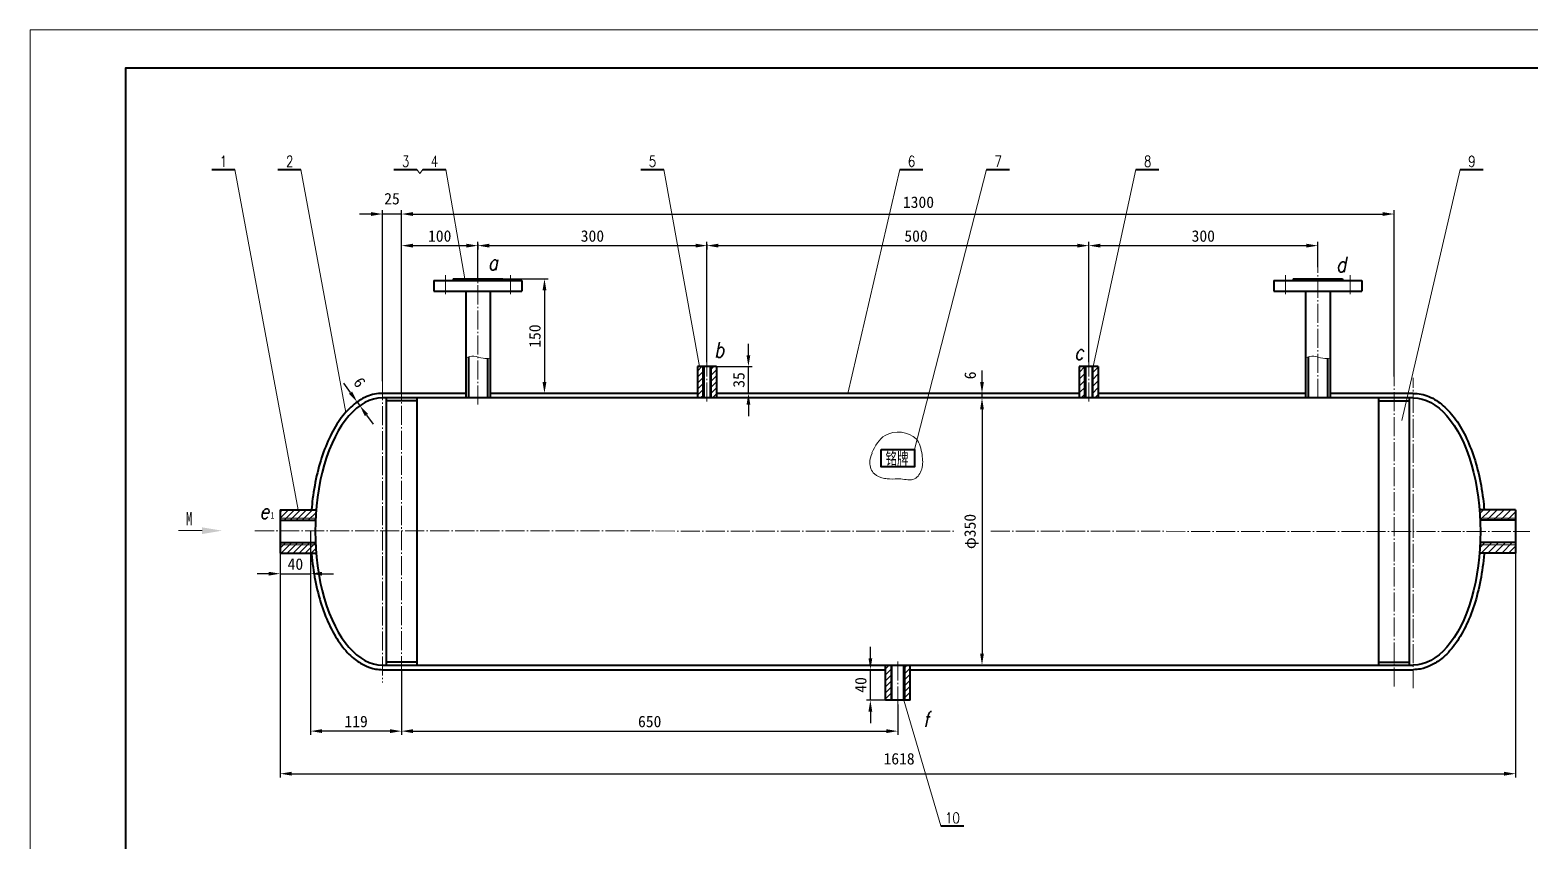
# Model space of a CAD drawing. Extents: x 588 to 8452, y -1551 to 3068.
# Drawn here: x 5482 to 7448, y 2004 to 3068 of the extents above; entities that cross this region are included whole.
import ezdxf
from ezdxf.enums import TextEntityAlignment as Align

# ---------------------------------------------------------------- set-up
doc = ezdxf.new("R2010")
doc.units = 0
doc.header["$LTSCALE"] = 10
doc.header["$PDMODE"] = 1
doc.linetypes.add('ZXX-L', pattern=[3.28, 2.5, -0.3, 0.18, -0.3])
doc.layers.get('Defpoints').update_dxf_attribs({"linetype": 'CONTINUOUS'})
for name, color, linetype, lineweight in [('A 粗实线', 1, 'CONTINUOUS', 40), ('B 细实线', 7, 'CONTINUOUS', 18), ('C 文 字', 2, 'CONTINUOUS', 20), ('E 长中心线', 3, 'ZXX-L', 18), ('J 标注尺寸', 2, 'CONTINUOUS', 18)]:
    doc.layers.add(name, color=color, linetype=linetype, lineweight=lineweight)
doc.styles.add('ITALICT', font='ITALICT.shx', dxfattribs={"width": 0.7})
doc.styles.add('ROMANC', font='romanc', dxfattribs={"width": 0.7, "height": 6})
doc.styles.get("Standard").update_dxf_attribs({"font": 'SIMFANG.TTF'})
doc.styles.add('标题中文', font='SIMFANG.TTF', dxfattribs={"width": 0.7})
doc.dimstyles.new('通用标注4.0', dxfattribs={"dimscale": 5, "dimtxt": 3, "dimasz": 3, "dimexe": 1, "dimexo": 0, "dimgap": 1, "dimtad": 1, "dimdec": 0, "dimzin": 0, "dimdsep": 46, "dimtxsty": 'Standard', "dimcen": 0, "dimadec": 0, "dimazin": 0, "dimtfac": 0.375, "dimtdec": 0, "dimtmove": 2, "dimatfit": 3, "dimfxl": 0, "dimtzin": 0, "dimarcsym": 0})
pattern_1 = [(45, (0, -34.392), (-3.928862, 3.928862), [])]
pattern_2 = [(45, (0, -34.392), (-4.490128, 4.490128), [])]

# ---------------------------------------------------------------- blocks, each defined once
blk = doc.blocks.new('*D57')
at = {"layer": 'C 文 字', "color": 0, "lineweight": -2}
for p, q in [((5968.8, 2591.7), (5968.8, 2790.2)), ((5983.8, 2785.2), (6053.8, 2785.2)), ((6068.8, 2741.7), (6068.8, 2790.2))]:
    blk.add_line(p, q, dxfattribs=at)
at = {"layer": 'C 文 字', "color": 0}
for points in [[(5983.8, 2787.7), (5983.8, 2782.7), (5968.8, 2785.2)], [(6053.8, 2787.7), (6053.8, 2782.7), (6068.8, 2785.2)]]:
    blk.add_solid(points, dxfattribs=at)
at = {"layer": 'Defpoints', "color": 0}
for p in [(6068.8, 2785.2), (6068.8, 2741.7), (5968.8, 2591.7)]:
    blk.add_point(p, dxfattribs=at)
at = {"layer": 'C 文 字', "color": 0, "insert": (6018.8, 2797.7), "char_height": 15, "attachment_point": 5}
blk.add_mtext('100', dxfattribs=at)
blk = doc.blocks.new('*D58')
at = {"layer": 'C 文 字', "color": 0, "lineweight": -2}
for p, q in [((6068.8, 2787.6), (6068.8, 2780.2)), ((6083.8, 2785.2), (6353.8, 2785.2)), ((6368.8, 2632.4), (6368.8, 2790.2))]:
    blk.add_line(p, q, dxfattribs=at)
at = {"layer": 'C 文 字', "color": 0}
for points in [[(6083.8, 2787.7), (6083.8, 2782.7), (6068.8, 2785.2)], [(6353.8, 2787.7), (6353.8, 2782.7), (6368.8, 2785.2)]]:
    blk.add_solid(points, dxfattribs=at)
at = {"layer": 'Defpoints', "color": 0}
for p in [(6068.8, 2787.6), (6368.8, 2785.2), (6368.8, 2632.4)]:
    blk.add_point(p, dxfattribs=at)
at = {"layer": 'C 文 字', "color": 0, "insert": (6218.8, 2797.7), "char_height": 15, "attachment_point": 5}
blk.add_mtext('300', dxfattribs=at)
blk = doc.blocks.new('*D59')
at = {"layer": 'C 文 字', "color": 0, "lineweight": -2}
for p, q in [((6368.8, 2787.2), (6368.8, 2780.2)), ((6383.8, 2785.2), (6853.8, 2785.2)), ((6868.8, 2632.4), (6868.8, 2790.2))]:
    blk.add_line(p, q, dxfattribs=at)
at = {"layer": 'C 文 字', "color": 0}
for points in [[(6383.8, 2787.7), (6383.8, 2782.7), (6368.8, 2785.2)], [(6853.8, 2787.7), (6853.8, 2782.7), (6868.8, 2785.2)]]:
    blk.add_solid(points, dxfattribs=at)
at = {"layer": 'Defpoints', "color": 0}
for p in [(6368.8, 2787.2), (6868.8, 2785.2), (6868.8, 2632.4)]:
    blk.add_point(p, dxfattribs=at)
at = {"layer": 'C 文 字', "color": 0, "insert": (6642.6, 2797.7), "char_height": 15, "attachment_point": 5}
blk.add_mtext('500', dxfattribs=at)
blk = doc.blocks.new('*D60')
at = {"layer": 'C 文 字', "color": 0, "lineweight": -2}
for p, q in [((6868.8, 2780.2), (6868.8, 2790.2)), ((6883.8, 2785.2), (7153.8, 2785.2)), ((7168.8, 2756.8), (7168.8, 2790.2))]:
    blk.add_line(p, q, dxfattribs=at)
at = {"layer": 'C 文 字', "color": 0}
for points in [[(6883.8, 2787.7), (6883.8, 2782.7), (6868.8, 2785.2)], [(7153.8, 2787.7), (7153.8, 2782.7), (7168.8, 2785.2)]]:
    blk.add_solid(points, dxfattribs=at)
at = {"layer": 'Defpoints', "color": 0}
for p in [(6868.8, 2780.2), (7168.8, 2785.2), (7168.8, 2756.8)]:
    blk.add_point(p, dxfattribs=at)
at = {"layer": 'C 文 字', "color": 0, "insert": (7018.8, 2797.7), "char_height": 15, "attachment_point": 5}
blk.add_mtext('300', dxfattribs=at)
blk = doc.blocks.new('*D61')
at = {"layer": 'C 文 字', "color": 0, "lineweight": -2}
for p, q in [((6101.3, 2741.7), (6161, 2741.7)), ((6156, 2726.7), (6156, 2606.7)), ((6140.2, 2591.7), (6161, 2591.7))]:
    blk.add_line(p, q, dxfattribs=at)
at = {"layer": 'C 文 字', "color": 0}
for points in [[(6153.5, 2726.7), (6158.5, 2726.7), (6156, 2741.7)], [(6153.5, 2606.7), (6158.5, 2606.7), (6156, 2591.7)]]:
    blk.add_solid(points, dxfattribs=at)
at = {"layer": 'Defpoints', "color": 0}
for p in [(6101.3, 2741.7), (6140.2, 2591.7), (6156, 2591.7)]:
    blk.add_point(p, dxfattribs=at)
at = {"layer": 'C 文 字', "color": 0, "insert": (6143.5, 2666.7), "char_height": 15, "attachment_point": 5, "rotation": 90}
blk.add_mtext('150', dxfattribs=at)
blk = doc.blocks.new('*D62')
at = {"layer": 'C 文 字', "color": 0, "lineweight": -2}
for p, q in [((5849.8, 2410.7), (5849.8, 2350.4)), ((5809.8, 2382.2), (5809.8, 2350.4)), ((5794.8, 2355.4), (5779.8, 2355.4)), ((5809.8, 2355.4), (5849.8, 2355.4)), ((5864.8, 2355.4), (5879.8, 2355.4))]:
    blk.add_line(p, q, dxfattribs=at)
at = {"layer": 'C 文 字', "color": 0}
for points in [[(5794.8, 2357.9), (5794.8, 2352.9), (5809.8, 2355.4)], [(5864.8, 2357.9), (5864.8, 2352.9), (5849.8, 2355.4)]]:
    blk.add_solid(points, dxfattribs=at)
at = {"layer": 'Defpoints', "color": 0}
for p in [(5849.8, 2410.7), (5809.8, 2382.2), (5849.8, 2355.4)]:
    blk.add_point(p, dxfattribs=at)
at = {"layer": 'C 文 字', "color": 0, "insert": (5829.8, 2367.9), "char_height": 15, "attachment_point": 5}
blk.add_mtext('40', dxfattribs=at)
blk = doc.blocks.new('*D63')
at = {"layer": 'C 文 字', "color": 0, "lineweight": -2}
for p, q in [((6582.8, 2244.7), (6582.8, 2259.7)), ((6586.4, 2229.7), (6577.8, 2229.7)), ((6582.8, 2189.7), (6582.8, 2229.7)), ((6602.8, 2189.7), (6577.8, 2189.7)), ((6582.8, 2174.7), (6582.8, 2159.7))]:
    blk.add_line(p, q, dxfattribs=at)
at = {"layer": 'C 文 字', "color": 0}
for points in [[(6580.3, 2244.7), (6585.3, 2244.7), (6582.8, 2229.7)], [(6580.3, 2174.7), (6585.3, 2174.7), (6582.8, 2189.7)]]:
    blk.add_solid(points, dxfattribs=at)
at = {"layer": 'Defpoints', "color": 0}
for p in [(6582.8, 2229.7), (6586.4, 2229.7), (6602.8, 2189.7)]:
    blk.add_point(p, dxfattribs=at)
at = {"layer": 'C 文 字', "color": 0, "insert": (6570.3, 2209.7), "char_height": 15, "attachment_point": 5, "rotation": 90}
blk.add_mtext('40', dxfattribs=at)
blk = doc.blocks.new('*D64')
at = {"layer": 'C 文 字', "color": 0, "lineweight": -2}
for p, q in [((5809.8, 2411.7), (5809.8, 2088.4)), ((7427.8, 2382.2), (7427.8, 2088.4)), ((5824.8, 2093.4), (7412.8, 2093.4))]:
    blk.add_line(p, q, dxfattribs=at)
at = {"layer": 'C 文 字', "color": 0}
for points in [[(5824.8, 2095.9), (5824.8, 2090.9), (5809.8, 2093.4)], [(7412.8, 2095.9), (7412.8, 2090.9), (7427.8, 2093.4)]]:
    blk.add_solid(points, dxfattribs=at)
at = {"layer": 'Defpoints', "color": 0}
for p in [(5809.8, 2411.7), (7427.8, 2382.2), (7427.8, 2093.4)]:
    blk.add_point(p, dxfattribs=at)
at = {"layer": 'C 文 字', "color": 0, "insert": (6620.4, 2112.9), "char_height": 15, "attachment_point": 5}
blk.add_mtext('1618', dxfattribs=at)
blk = doc.blocks.new('*D65')
at = {"layer": 'C 文 字', "color": 0, "lineweight": -2}
for p, q in [((6724, 2585.7), (6734, 2585.7)), ((6729, 2570.7), (6729, 2250.7)), ((6724, 2235.7), (6734, 2235.7))]:
    blk.add_line(p, q, dxfattribs=at)
at = {"layer": 'C 文 字', "color": 0}
for points in [[(6726.5, 2570.7), (6731.5, 2570.7), (6729, 2585.7)], [(6726.5, 2250.7), (6731.5, 2250.7), (6729, 2235.7)]]:
    blk.add_solid(points, dxfattribs=at)
at = {"layer": 'Defpoints', "color": 0}
for p in [(6724, 2585.7), (6724, 2235.7), (6729, 2235.7)]:
    blk.add_point(p, dxfattribs=at)
at = {"layer": 'C 文 字', "color": 0, "insert": (6715.3, 2410.7), "char_height": 15, "attachment_point": 5, "rotation": 90}
blk.add_mtext('φ350', dxfattribs=at)
blk = doc.blocks.new('*D66')
at = {"layer": 'C 文 字', "color": 0, "lineweight": -2}
for p, q in [((6729, 2606.7), (6729, 2621.7)), ((6729, 2591.7), (6724, 2591.7)), ((6729, 2585.7), (6729, 2591.7)), ((6729, 2585.7), (6734, 2585.7)), ((6729, 2570.7), (6729, 2555.7))]:
    blk.add_line(p, q, dxfattribs=at)
at = {"layer": 'C 文 字', "color": 0}
for points in [[(6726.5, 2606.7), (6731.5, 2606.7), (6729, 2591.7)], [(6726.5, 2570.7), (6731.5, 2570.7), (6729, 2585.7)]]:
    blk.add_solid(points, dxfattribs=at)
at = {"layer": 'Defpoints', "color": 0}
for p in [(6729, 2591.7), (6729, 2591.7), (6729, 2585.7)]:
    blk.add_point(p, dxfattribs=at)
at = {"layer": 'C 文 字', "color": 0, "insert": (6713.6, 2615.2), "char_height": 15, "attachment_point": 5, "rotation": 90}
blk.add_mtext('6', dxfattribs=at)
blk = doc.blocks.new('*D67')
at = {"layer": 'C 文 字', "color": 0, "lineweight": -2}
for p, q in [((5902, 2592.6), (5893.3, 2604.9)), ((5910.7, 2580.4), (5906.6, 2577.5)), ((5914.2, 2575.5), (5910.1, 2572.6)), ((5910.7, 2580.4), (5914.2, 2575.5)), ((5922.9, 2563.3), (5931.6, 2551.1))]:
    blk.add_line(p, q, dxfattribs=at)
at = {"layer": 'C 文 字', "color": 0}
for points in [[(5904.1, 2594.1), (5900, 2591.2), (5910.7, 2580.4)], [(5924.9, 2564.7), (5920.8, 2561.9), (5914.2, 2575.5)]]:
    blk.add_solid(points, dxfattribs=at)
at = {"layer": 'Defpoints', "color": 0}
for p in [(5910.7, 2580.4), (5914.2, 2575.5), (5914.2, 2575.5)]:
    blk.add_point(p, dxfattribs=at)
at = {"layer": 'C 文 字', "color": 0, "insert": (5913.8, 2606), "char_height": 15, "attachment_point": 5, "rotation": 305.4004}
blk.add_mtext('6', dxfattribs=at)
blk = doc.blocks.new('*D75')
at = {"layer": 'C 文 字', "color": 0, "lineweight": -2}
for p, q in [((6618.8, 2184.1), (6618.8, 2144.2)), ((5968.8, 2159), (5968.8, 2144.2)), ((5983.8, 2149.2), (6603.8, 2149.2))]:
    blk.add_line(p, q, dxfattribs=at)
at = {"layer": 'C 文 字', "color": 0}
for points in [[(5983.8, 2151.7), (5983.8, 2146.7), (5968.8, 2149.2)], [(6603.8, 2151.7), (6603.8, 2146.7), (6618.8, 2149.2)]]:
    blk.add_solid(points, dxfattribs=at)
at = {"layer": 'Defpoints', "color": 0}
for p in [(6618.8, 2184.1), (5968.8, 2159), (6618.8, 2149.2)]:
    blk.add_point(p, dxfattribs=at)
at = {"layer": 'C 文 字', "color": 0, "insert": (6293.8, 2161.7), "char_height": 15, "attachment_point": 5}
blk.add_mtext('650', dxfattribs=at)
blk = doc.blocks.new('*D76')
at = {"layer": 'C 文 字', "color": 0, "lineweight": -2}
for p, q in [((6423.1, 2641.7), (6423.1, 2656.7)), ((6381.3, 2626.7), (6428.1, 2626.7)), ((6423.1, 2591.7), (6423.1, 2626.7)), ((6416.7, 2591.7), (6428.1, 2591.7)), ((6423.1, 2576.7), (6423.1, 2561.7))]:
    blk.add_line(p, q, dxfattribs=at)
at = {"layer": 'C 文 字', "color": 0}
for points in [[(6420.6, 2641.7), (6425.6, 2641.7), (6423.1, 2626.7)], [(6420.6, 2576.7), (6425.6, 2576.7), (6423.1, 2591.7)]]:
    blk.add_solid(points, dxfattribs=at)
at = {"layer": 'Defpoints', "color": 0}
for p in [(6381.3, 2626.7), (6423.1, 2626.7), (6416.7, 2591.7)]:
    blk.add_point(p, dxfattribs=at)
at = {"layer": 'C 文 字', "color": 0, "insert": (6410.6, 2609.2), "char_height": 15, "attachment_point": 5, "rotation": 90}
blk.add_mtext('35', dxfattribs=at)
blk = doc.blocks.new('*D78')
at = {"layer": 'C 文 字', "color": 0, "lineweight": -2}
for p, q in [((5968.8, 2771.7), (5968.8, 2831.6)), ((7268.8, 2613.9), (7268.8, 2831.6)), ((5983.8, 2826.6), (7253.8, 2826.6))]:
    blk.add_line(p, q, dxfattribs=at)
at = {"layer": 'C 文 字', "color": 0}
for points in [[(5983.8, 2829.1), (5983.8, 2824.1), (5968.8, 2826.6)], [(7253.8, 2829.1), (7253.8, 2824.1), (7268.8, 2826.6)]]:
    blk.add_solid(points, dxfattribs=at)
at = {"layer": 'Defpoints', "color": 0}
for p in [(7268.8, 2826.6), (5968.8, 2771.7), (7268.8, 2613.9)]:
    blk.add_point(p, dxfattribs=at)
at = {"layer": 'C 文 字', "color": 0, "insert": (6645.8, 2842), "char_height": 15, "attachment_point": 5}
blk.add_mtext('1300', dxfattribs=at)
blk = doc.blocks.new('*D79')
at = {"layer": 'C 文 字', "color": 0, "lineweight": -2}
for p, q in [((5943.8, 2607.8), (5943.8, 2831.6)), ((5968.8, 2804.2), (5968.8, 2831.6)), ((5928.8, 2826.6), (5913.8, 2826.6)), ((5968.8, 2826.6), (5943.8, 2826.6)), ((5983.8, 2826.6), (5998.8, 2826.6))]:
    blk.add_line(p, q, dxfattribs=at)
at = {"layer": 'C 文 字', "color": 0}
for points in [[(5928.8, 2829.1), (5928.8, 2824.1), (5943.8, 2826.6)], [(5983.8, 2829.1), (5983.8, 2824.1), (5968.8, 2826.6)]]:
    blk.add_solid(points, dxfattribs=at)
at = {"layer": 'Defpoints', "color": 0}
for p in [(5943.8, 2826.6), (5968.8, 2804.2), (5943.8, 2607.8)]:
    blk.add_point(p, dxfattribs=at)
at = {"layer": 'C 文 字', "color": 0, "insert": (5956.3, 2846.6), "char_height": 15, "attachment_point": 5}
blk.add_mtext('25', dxfattribs=at)
blk = doc.blocks.new('*D80')
at = {"layer": 'C 文 字', "color": 0, "lineweight": -2}
for p, q in [((5849.8, 2410.7), (5849.8, 2144.2)), ((5968.8, 2229.7), (5968.8, 2144.2)), ((5953.8, 2149.2), (5864.8, 2149.2))]:
    blk.add_line(p, q, dxfattribs=at)
at = {"layer": 'C 文 字', "color": 0}
for points in [[(5864.8, 2151.7), (5864.8, 2146.7), (5849.8, 2149.2)], [(5953.8, 2151.7), (5953.8, 2146.7), (5968.8, 2149.2)]]:
    blk.add_solid(points, dxfattribs=at)
at = {"layer": 'Defpoints', "color": 0}
for p in [(5849.8, 2410.7), (5968.8, 2229.7), (5849.8, 2149.2)]:
    blk.add_point(p, dxfattribs=at)
at = {"layer": 'C 文 字', "color": 0, "insert": (5909.3, 2161.7), "char_height": 15, "attachment_point": 5}
blk.add_mtext('119', dxfattribs=at)

msp = doc.modelspace()

# ---------------------------------------------------------------- hatches: boundary and pattern name
at = {"layer": 'C 文 字'}
h = msp.add_hatch(dxfattribs=at)
h.set_pattern_fill('ANSI31', color=256, scale=1.75, style=0)
h.set_pattern_definition(pattern_1)
h.paths.add_polyline_path([(6362.9, 2626.7), (6356.3, 2626.7), (6356.3, 2585.7), (6362.9, 2585.7)])
h.paths.add_polyline_path([(6364.5, 2626.7), (6362.9, 2626.7), (6362.9, 2585.7), (6364.5, 2585.7)])
h.paths.add_polyline_path([(6381.3, 2626.7), (6374.7, 2626.7), (6374.7, 2585.7), (6381.3, 2585.7)])
h.paths.add_polyline_path([(6374.7, 2626.7), (6373.1, 2626.7), (6373.1, 2585.7), (6374.7, 2585.7)])
h = msp.add_hatch(dxfattribs=at)
h.set_pattern_fill('ANSI31', color=256, scale=2, style=0)
h.set_pattern_definition(pattern_2)
h.paths.add_polyline_path([(6862.9, 2626.7), (6856.3, 2626.7), (6856.3, 2585.7), (6862.9, 2585.7)])
h.paths.add_polyline_path([(6864.5, 2626.7), (6862.9, 2626.7), (6862.9, 2585.7), (6864.5, 2585.7)])
h.paths.add_polyline_path([(6874.7, 2626.7), (6873.1, 2626.7), (6873.1, 2585.7), (6874.7, 2585.7)])
h.paths.add_polyline_path([(6881.3, 2626.7), (6874.7, 2626.7), (6874.7, 2585.7), (6881.3, 2585.7)])
h = msp.add_hatch(dxfattribs=at)
h.set_pattern_fill('ANSI31', color=256, scale=1.75, style=0)
h.set_pattern_definition(pattern_1)
edge = h.paths.add_edge_path()
edge.add_ellipse((5943.8, 2410.7), major_axis=(0, 175), ratio=0.502857, start_angle=80.6272, end_angle=84.2565, ccw=False)
edge.add_line((5857, 2439.2), (5809.8, 2439.2))
edge.add_line((5809.8, 2439.2), (5809.8, 2428.2))
edge.add_line((5809.8, 2428.2), (5856.2, 2428.2))
edge = h.paths.add_edge_path()
edge.add_ellipse((5943.8, 2410.7), major_axis=(0, 175), ratio=0.502857, start_angle=84.2565, end_angle=85.1887, ccw=False)
edge.add_line((5856.2, 2428.2), (5809.8, 2428.2))
edge.add_line((5809.8, 2428.2), (5809.8, 2425.4))
edge.add_line((5809.8, 2425.4), (5856.1, 2425.4))
edge = h.paths.add_edge_path()
edge.add_ellipse((5943.8, 2410.7), major_axis=(0, 175), ratio=0.502857, start_angle=95.7435, end_angle=99.3728, ccw=False)
edge.add_line((5856.2, 2393.2), (5809.8, 2393.2))
edge.add_line((5809.8, 2393.2), (5809.8, 2382.2))
edge.add_line((5809.8, 2382.2), (5857, 2382.2))
edge = h.paths.add_edge_path()
edge.add_line((5856.1, 2396.1), (5809.8, 2396.1))
edge.add_line((5809.8, 2396.1), (5809.8, 2393.2))
edge.add_line((5809.8, 2393.2), (5856.2, 2393.2))
edge.add_ellipse((5943.8, 2410.7), major_axis=(0, 175), ratio=0.502857, start_angle=94.8113, end_angle=95.7435, ccw=False)
h = msp.add_hatch(dxfattribs=at)
h.set_pattern_fill('ANSI31', color=256, scale=2, style=0)
h.set_pattern_definition(pattern_2)
edge = h.paths.add_edge_path()
edge.add_line((7427.8, 2439.2), (7380.6, 2439.2))
edge.add_ellipse((7293.8, 2410.7), major_axis=(0, 175), ratio=0.502857, start_angle=275.7435, end_angle=279.3728, ccw=False)
edge.add_line((7381.4, 2428.2), (7427.8, 2428.2))
edge.add_line((7427.8, 2428.2), (7427.8, 2439.2))
edge = h.paths.add_edge_path()
edge.add_line((7427.8, 2428.2), (7381.4, 2428.2))
edge.add_ellipse((7293.8, 2410.7), major_axis=(0, 175), ratio=0.502857, start_angle=274.8113, end_angle=275.7435, ccw=False)
edge.add_line((7381.5, 2425.4), (7427.8, 2425.4))
edge.add_line((7427.8, 2425.4), (7427.8, 2428.2))
edge = h.paths.add_edge_path()
edge.add_line((7427.8, 2396.1), (7381.5, 2396.1))
edge.add_ellipse((7293.8, 2410.7), major_axis=(0, 175), ratio=0.502857, start_angle=264.2565, end_angle=265.1887, ccw=False)
edge.add_line((7381.4, 2393.2), (7427.8, 2393.2))
edge.add_line((7427.8, 2393.2), (7427.8, 2396.1))
edge = h.paths.add_edge_path()
edge.add_line((7427.8, 2393.2), (7381.4, 2393.2))
edge.add_ellipse((7293.8, 2410.7), major_axis=(0, 175), ratio=0.502857, start_angle=260.6272, end_angle=264.2565, ccw=False)
edge.add_line((7380.6, 2382.2), (7427.8, 2382.2))
edge.add_line((7427.8, 2382.2), (7427.8, 2393.2))
h = msp.add_hatch(dxfattribs=at)
h.set_pattern_fill('ANSI31', color=256, scale=1.75, style=0)
h.set_pattern_definition(pattern_1)
h.paths.add_polyline_path([(6609.4, 2235.7), (6602.8, 2235.7), (6602.8, 2189.7), (6609.4, 2189.7)])
h.paths.add_polyline_path([(6611, 2235.7), (6609.4, 2235.7), (6609.4, 2189.7), (6611, 2189.7)])
h.paths.add_polyline_path([(6628.2, 2235.7), (6626.6, 2235.7), (6626.6, 2189.7), (6628.2, 2189.7)])
h.paths.add_polyline_path([(6634.8, 2235.7), (6628.2, 2235.7), (6628.2, 2189.7), (6634.8, 2189.7)])

# ---------------------------------------------------------------- linework, layer by layer
at = {"layer": 'A 粗实线'}
for p, q in [((5720.2, 2885), (5750.3, 2885)), ((5807, 2885), (5837.1, 2885)), ((5958.9, 2885), (5989, 2885)), ((5996.6, 2885), (6026.7, 2885)), ((6282.1, 2885), (6312.2, 2885)), ((6621.3, 2885), (6651.4, 2885)), ((6734.8, 2885), (6764.8, 2885)), ((6930.5, 2885), (6960.6, 2885)), ((7355.2, 2885), (7385.3, 2885)), ((6011.3, 2739.7), (6126.3, 2739.7)), ((6011.3, 2739.7), (6011.3, 2725.7)), ((6036.3, 2741.7), (6101.3, 2741.7)), ((6036.3, 2741.7), (6036.3, 2739.7)), ((6101.3, 2741.7), (6101.3, 2739.7)), ((6126.3, 2739.7), (6126.3, 2725.7)), ((7111.3, 2739.7), (7111.3, 2725.7)), ((7111.3, 2739.7), (7226.3, 2739.7)), ((7136.3, 2741.7), (7136.3, 2739.7)), ((7136.3, 2741.7), (7201.3, 2741.7)), ((7201.3, 2741.7), (7201.3, 2739.7)), ((7226.3, 2739.7), (7226.3, 2725.7)), ((6011.3, 2725.7), (6126.3, 2725.7)), ((6052.8, 2725.7), (6052.8, 2585.7)), ((6084.8, 2725.7), (6084.8, 2585.7)), ((7111.3, 2725.7), (7226.3, 2725.7)), ((7152.8, 2725.7), (7152.8, 2585.7)), ((7184.8, 2725.7), (7184.8, 2585.7)), ((6056.3, 2639.4), (6056.3, 2585.7)), ((6081.3, 2637.3), (6081.3, 2585.7)), ((7156.3, 2639.4), (7156.3, 2585.7)), ((7181.3, 2637.3), (7181.3, 2585.7)), ((6356.3, 2626.7), (6356.3, 2585.7)), ((6381.3, 2626.7), (6356.3, 2626.7)), ((6364.5, 2626.7), (6364.5, 2585.7)), ((6373.1, 2626.7), (6373.1, 2585.7)), ((6381.3, 2626.7), (6381.3, 2585.7)), ((6881.3, 2626.7), (6856.3, 2626.7)), ((6856.3, 2626.7), (6856.3, 2585.7)), ((6864.5, 2626.7), (6864.5, 2585.7)), ((6873.1, 2626.7), (6873.1, 2585.7)), ((6881.3, 2626.7), (6881.3, 2585.7)), ((6052.8, 2591.7), (5943.8, 2591.7)), ((7293.8, 2585.7), (5943.8, 2585.7)), ((5948.8, 2585.7), (5948.8, 2235.7)), ((5988.8, 2581.7), (5948.8, 2581.7)), ((5988.8, 2585.7), (5988.8, 2235.7)), ((6356.3, 2591.7), (6084.8, 2591.7)), ((6856.3, 2591.7), (6381.3, 2591.7)), ((7152.8, 2591.7), (6881.3, 2591.7)), ((7293.8, 2591.7), (7184.8, 2591.7)), ((7248.8, 2235.7), (7248.8, 2585.7)), ((7248.8, 2581.7), (7288.8, 2581.7)), ((7288.8, 2235.7), (7288.8, 2585.7)), ((5809.8, 2439.2), (5857, 2439.2)), ((5809.8, 2439.2), (5809.8, 2382.2)), ((7427.8, 2439.2), (7380.6, 2439.2)), ((7427.8, 2439.2), (7427.8, 2382.2)), ((5809.8, 2425.4), (5856.1, 2425.4)), ((7427.8, 2425.4), (7381.5, 2425.4)), ((5809.8, 2396.1), (5856.1, 2396.1)), ((5809.8, 2382.2), (5857, 2382.2)), ((7427.8, 2382.2), (7380.6, 2382.2)), ((7427.8, 2396.1), (7381.5, 2396.1)), ((5943.8, 2235.7), (7293.8, 2235.7)), ((5943.8, 2229.7), (6602.8, 2229.7)), ((5988.8, 2239.7), (5948.8, 2239.7)), ((6602.8, 2189.7), (6602.8, 2235.7)), ((6611, 2189.7), (6611, 2235.7)), ((6626.6, 2189.7), (6626.6, 2235.7)), ((6634.8, 2189.7), (6634.8, 2235.7)), ((6634.8, 2229.7), (7293.8, 2229.7)), ((7248.8, 2239.7), (7288.8, 2239.7)), ((6634.8, 2189.7), (6602.8, 2189.7)), ((6675, 2025), (6705.1, 2025))]:
    msp.add_line(p, q, dxfattribs=at)
at = {"layer": 'A 粗实线', "color": 5}
msp.add_lwpolyline([(5607.3, 1017.7), (8402.3, 1017.7), (8402.3, 3017.7), (5607.3, 3017.7)], close=True, dxfattribs=at)
at = {"layer": 'A 粗实线'}
msp.add_lwpolyline([(6596.8, 2518), (6640.8, 2518), (6640.8, 2495.2), (6596.8, 2495.2)], close=True, dxfattribs=at)
msp.add_ellipse((5943.8, 2410.7), major_axis=(0, 175), ratio=0.502857, start_param=0, end_param=3.141593, dxfattribs=at)
at = {"layer": 'A 粗实线', "extrusion": (0, 0, -1)}
msp.add_ellipse((7293.8, 2410.7), major_axis=(0, 175), ratio=0.502857, start_param=0, end_param=3.141593, dxfattribs=at)
at = {"layer": 'A 粗实线'}
for points, knots in [([(5943.8, 2591.7), (5940.3, 2591.7), (5936.9, 2591.4), (5930, 2589.9), (5926.6, 2588.9), (5919.9, 2586.1), (5916.7, 2584.4), (5907.3, 2578.3), (5901.4, 2573.2), (5890.4, 2560.8), (5885.3, 2553.5), (5876, 2537.3), (5871.8, 2528.3), (5864.4, 2508.9), (5861.2, 2498.5), (5855.9, 2476.6), (5853.9, 2465.2), (5851.8, 2448.8), (5851.3, 2444), (5851, 2439.2)], [0, 0, 0, 0, 0.104146, 0.104146, 0.208292, 0.208292, 0.312438, 0.312438, 0.515653, 0.515653, 0.718868, 0.718868, 0.922083, 0.922083, 1.125299, 1.125299, 1.328514, 1.328514, 1.410034, 1.410034, 1.410034, 1.410034]), ([(7293.8, 2591.7), (7297.3, 2591.7), (7300.7, 2591.4), (7307.6, 2589.9), (7311, 2588.9), (7317.6, 2586.1), (7320.9, 2584.4), (7330.3, 2578.3), (7336.2, 2573.2), (7347.2, 2560.8), (7352.3, 2553.5), (7361.6, 2537.3), (7365.8, 2528.3), (7373.2, 2508.9), (7376.4, 2498.5), (7381.7, 2476.6), (7383.7, 2465.2), (7385.8, 2448.8), (7386.3, 2444), (7386.6, 2439.2)], [0, 0, 0, 0, 0.104146, 0.104146, 0.208292, 0.208292, 0.312438, 0.312438, 0.515653, 0.515653, 0.718868, 0.718868, 0.922083, 0.922083, 1.125299, 1.125299, 1.328514, 1.328514, 1.410034, 1.410034, 1.410034, 1.410034]), ([(5851, 2382.2), (5851, 2382), (5851, 2381.8), (5852, 2369.7), (5853.6, 2358), (5858, 2335.5), (5860.7, 2324.6), (5867.3, 2304.1), (5871.2, 2294.6), (5879.8, 2277), (5884.6, 2269.1), (5894.9, 2255.1), (5900.5, 2249.1), (5910.9, 2240.7), (5915.4, 2237.7), (5924.9, 2233.1), (5929.8, 2231.5), (5937.7, 2230), (5940.8, 2229.7), (5943.8, 2229.7)], [1.731558, 1.731558, 1.731558, 1.731558, 1.734944, 1.734944, 1.938159, 1.938159, 2.141375, 2.141375, 2.34459, 2.34459, 2.547805, 2.547805, 2.75102, 2.75102, 2.900716, 2.900716, 3.050411, 3.050411, 3.141593, 3.141593, 3.141593, 3.141593]), ([(7386.6, 2382.2), (7386.6, 2382), (7386.6, 2381.8), (7385.6, 2369.7), (7384, 2358), (7379.6, 2335.5), (7376.9, 2324.6), (7370.3, 2304.1), (7366.4, 2294.6), (7357.8, 2277), (7353, 2269.1), (7342.7, 2255.1), (7337.1, 2249.1), (7326.7, 2240.7), (7322.1, 2237.7), (7312.7, 2233.1), (7307.8, 2231.5), (7299.9, 2230), (7296.8, 2229.7), (7293.8, 2229.7)], [1.731558, 1.731558, 1.731558, 1.731558, 1.734944, 1.734944, 1.938159, 1.938159, 2.141375, 2.141375, 2.34459, 2.34459, 2.547805, 2.547805, 2.75102, 2.75102, 2.900716, 2.900716, 3.050411, 3.050411, 3.141593, 3.141593, 3.141593, 3.141593])]:
    msp.add_open_spline(points, degree=3, knots=knots, dxfattribs=at)
at = {"layer": 'B 细实线'}
for p, q in [((5989, 2885), (5992.8, 2879.7)), ((5996.6, 2885), (5992.8, 2879.7)), ((6362.9, 2626.7), (6362.9, 2585.7)), ((6374.7, 2626.7), (6374.7, 2585.7)), ((6862.9, 2626.7), (6862.9, 2585.7)), ((6874.7, 2626.7), (6874.7, 2585.7)), ((5809.8, 2428.2), (5856.2, 2428.2)), ((7427.8, 2428.2), (7381.4, 2428.2)), ((5676.8, 2411.8), (5707.7, 2411.8)), ((5809.8, 2393.2), (5856.2, 2393.2)), ((7427.8, 2393.2), (7381.4, 2393.2)), ((6609.4, 2189.7), (6609.4, 2235.7)), ((6628.2, 2189.7), (6628.2, 2235.7))]:
    msp.add_line(p, q, dxfattribs=at)
msp.add_lwpolyline([(5482.3, 967.7), (8452.3, 967.7), (8452.3, 3067.7), (5482.3, 3067.7)], close=True, dxfattribs=at)
for points in [[(6052.8, 2638.2), (6063.4, 2640.5), (6075.5, 2637.6), (6084.8, 2637.6)], [(7152.8, 2638.2), (7163.4, 2640.5), (7175.5, 2637.6), (7184.8, 2637.6)], [(6584.8, 2513.7), (6602.1, 2536.6), (6642.7, 2532), (6650.5, 2511.2), (6650.1, 2492.5), (6640.6, 2479.5), (6622.6, 2479.5), (6607.8, 2479.5), (6601.4, 2480.2), (6588, 2486.2), (6582, 2501), (6585.2, 2513.3)]]:
    msp.add_spline(points, degree=3, dxfattribs=at)
msp.add_solid([(5707.7, 2407.4), (5707.7, 2416.1), (5733.9, 2411.8)], dxfattribs=at)
at = {"layer": 'C 文 字'}
for p, q in [((5833.4, 2439.2), (5750.3, 2885)), ((5895.7, 2566.7), (5837.1, 2885)), ((6051.5, 2741.7), (6026.7, 2885)), ((6359.1, 2626.7), (6312.2, 2885)), ((6553.3, 2591.7), (6621.3, 2885)), ((6640.8, 2518), (6734.8, 2885)), ((6874.7, 2626.7), (6930.5, 2885)), ((7278.9, 2556.3), (7355.2, 2885)), ((7288.8, 2410.7), (7291, 2410.7)), ((6626.6, 2189.7), (6675, 2025))]:
    msp.add_line(p, q, dxfattribs=at)
at = {"layer": 'E 长中心线'}
for p, q in [((6068.8, 2577), (6068.8, 2759.8)), ((7168.8, 2585.7), (7168.8, 2756.8)), ((6026.3, 2746.4), (6026.3, 2720.1)), ((6111.3, 2746.4), (6111.3, 2721.2)), ((7126.3, 2746.4), (7126.3, 2720.1)), ((7211.3, 2746.4), (7211.3, 2721.2)), ((6368.8, 2581), (6368.8, 2632.4)), ((6868.8, 2581), (6868.8, 2632.4)), ((5943.8, 2607.8), (5943.8, 2212.8)), ((5968.8, 2608.2), (5968.8, 2213.2)), ((7268.8, 2207.6), (7268.8, 2613.9)), ((7293.7, 2205.5), (7293.7, 2611.8)), ((5776.8, 2411.7), (6694.7, 2411.1)), ((6740.5, 2411.1), (7446.5, 2410.6)), ((6618.8, 2240.4), (6618.8, 2184.1))]:
    msp.add_line(p, q, dxfattribs=at)

# ---------------------------------------------------------------- texts
at = {"layer": 'C 文 字', "style": 'ROMANC', "width": 0.8}
for s, height, p in [('1', 14.1, (5735.6, 2895.6)), ('2', 14.1, (5822.4, 2895.6)), ('3', 14.1, (5974.3, 2895.6)), ('4', 14.1, (6012, 2895.6)), ('5', 14.1, (6297.5, 2895.6)), ('6', 14.1, (6636.7, 2895.6)), ('7', 14.1, (6750.1, 2895.6)), ('8', 14.1, (6945.9, 2895.6)), ('9', 14.1, (7370.5, 2895.6)), ('10', 14.11, (6690.3, 2035.5))]:
    msp.add_text(s, height=height, dxfattribs=at).set_placement(p, align=Align.MIDDLE)
at = {"layer": 'C 文 字', "style": 'ITALICT', "width": 0.8}
for s, p in [('a', (6081.9, 2753.1)), ('d', (7192.8, 2750.5)), ('b', (6378.4, 2638.7)), ('c', (6849.8, 2635.6)), ('e', (5783, 2427.2)), ('f', (6651.9, 2154.7))]:
    msp.add_text(s, height=20, dxfattribs=at).set_placement(p)
at = {"layer": 'J 标注尺寸', "style": '标题中文', "width": 0.7}
for s, height, p in [('铭牌', 15.79, (6602.6, 2498.5)), ('M', 17.5, (5686.4, 2418.6)), ('1', 8.75, (5797.4, 2427.4))]:
    msp.add_text(s, height=height, dxfattribs=at).set_placement(p)

# ---------------------------------------------------------------- dimensions: what is measured, and where the dimension line sits
at = {"layer": 'C 文 字'}
for base, p1, p2, picture, middle in [((5943.8, 2826.6), (5968.8, 2804.2), (5943.8, 2607.8), '*D79', (5956.3, 2846.6)), ((6068.8, 2785.2), (5968.8, 2591.7), (6068.8, 2741.7), '*D57', (6018.8, 2797.7)), ((6368.8, 2785.2), (6068.8, 2787.6), (6368.8, 2632.4), '*D58', (6218.8, 2797.7)), ((7168.8, 2785.2), (6868.8, 2780.2), (7168.8, 2756.8), '*D60', (7018.8, 2797.7)), ((5849.8, 2355.4), (5809.8, 2382.2), (5849.8, 2410.7), '*D62', (5829.8, 2367.9)), ((5849.8, 2149.2), (5968.8, 2229.7), (5849.8, 2410.7), '*D80', (5909.3, 2161.7)), ((6618.8, 2149.2), (5968.8, 2159), (6618.8, 2184.1), '*D75', (6293.8, 2161.7))]:
    dim = msp.add_linear_dim(base=base, p1=p1, p2=p2, dimstyle='通用标注4.0', dxfattribs=at)
    dim.commit()
    dim.dimension.update_dxf_attribs({"geometry": picture, "text_midpoint": middle})
for base, p1, p2, picture, middle in [((7268.8, 2826.6), (5968.8, 2771.7), (7268.8, 2613.9), '*D78', (6645.8, 2842)), ((6868.8, 2785.2), (6368.8, 2787.2), (6868.8, 2632.4), '*D59', (6642.6, 2797.7)), ((7427.8, 2093.4), (5809.8, 2411.7), (7427.8, 2382.2), '*D64', (6620.4, 2112.9))]:
    dim = msp.add_linear_dim(base=base, p1=p1, p2=p2, dimstyle='通用标注4.0', dxfattribs=at)
    dim.commit()
    dim.dimension.update_dxf_attribs({"geometry": picture, "text_midpoint": middle, "dimtype": 160})
for base, p1, p2, picture, middle in [((6156, 2591.7), (6101.3, 2741.7), (6140.2, 2591.7), '*D61', (6143.5, 2666.7)), ((6423.1, 2626.7), (6416.7, 2591.7), (6381.3, 2626.7), '*D76', (6410.6, 2609.2)), ((6582.8, 2229.7), (6602.8, 2189.7), (6586.4, 2229.7), '*D63', (6570.3, 2209.7))]:
    dim = msp.add_linear_dim(base=base, p1=p1, p2=p2, angle=90, dimstyle='通用标注4.0', dxfattribs=at)
    dim.commit()
    dim.dimension.update_dxf_attribs({"geometry": picture, "text_midpoint": middle})
for base, p1, p2, angle, picture, middle, dimtype in [((5914.2, 2575.5), (5910.7, 2580.4), (5914.2, 2575.5), 305.4004, '*D67', (5913.8, 2606), 161), ((6729, 2591.7), (6729, 2585.7), (6729, 2591.7), 90, '*D66', (6713.6, 2615.2), 160)]:
    dim = msp.add_linear_dim(base=base, p1=p1, p2=p2, angle=angle, dimstyle='通用标注4.0', dxfattribs=at)
    dim.commit()
    dim.dimension.update_dxf_attribs({"geometry": picture, "text_midpoint": middle, "dimtype": dimtype})
dim = msp.add_linear_dim(base=(6729, 2235.7), p1=(6724, 2585.7), p2=(6724, 2235.7), angle=90, text='φ350', dimstyle='通用标注4.0', dxfattribs=at)
dim.commit()
dim.dimension.update_dxf_attribs({"geometry": '*D65', "text_midpoint": (6715.3, 2410.7)})

doc.saveas('drawing.dxf')
